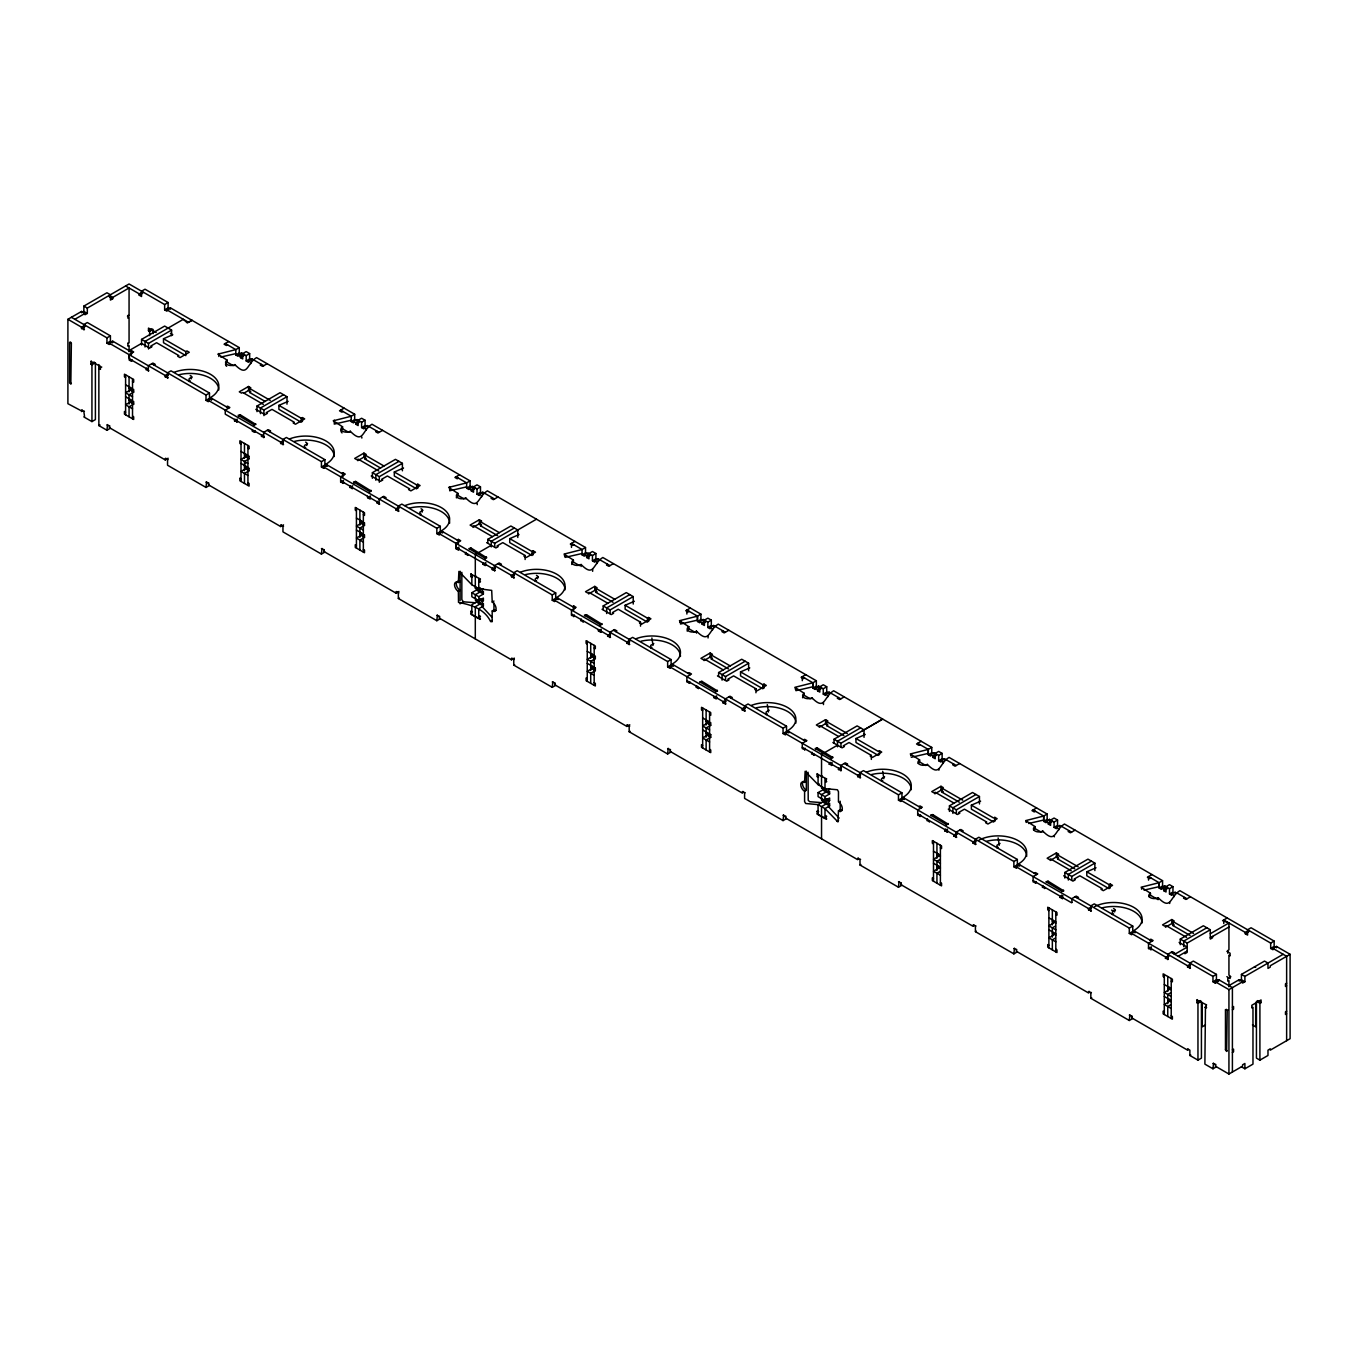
<?xml version="1.0" encoding="UTF-8"?>
<svg xmlns="http://www.w3.org/2000/svg" width="1358" height="1358" viewBox="0 0 1358 1358"><rect width="100%" height="100%" fill="white"/><g stroke="black" fill="none" stroke-linecap="round" stroke-linejoin="round"><path stroke-width="1.5" d="M130.215 351.281L131.37 350.619L133.678 351.943L129.061 354.625L129.061 358.614L148.311 369.716M457.222 540.077L458.376 539.415L460.685 540.739L456.067 543.404L456.067 547.41L494.533 569.613L494.533 565.624L499.15 562.959L501.458 564.283L500.304 564.945M571.48 547.41L571.48 543.404L582.056 549.515L585.519 547.512L585.519 552.842L582.056 554.845L582.056 549.515L564.062 554.081L573.399 560.073A5.449 3.14 0 0 0 573.399 564.504A5.449 3.14 0 0 0 581.088 564.504C594.414 578.033 592.58 563.587 602.833 557.51L700.932 614.156L700.932 619.486L697.469 621.472L697.469 616.142L686.893 610.048L686.876 614.037M615.717 631.589L616.871 630.91L614.563 629.586L609.946 632.251L609.946 636.24L571.48 614.037M700.932 614.156L697.469 616.142L697.469 620.148L680.477 624.018M731.13 698.216L732.285 697.554L729.976 696.213L725.359 698.878L725.359 702.884L686.893 680.664M802.289 680.664L802.289 676.674L812.882 682.785L816.345 680.782L816.345 686.113L812.882 688.116L812.882 682.785L794.888 687.335L804.225 693.327A5.449 3.14 0 0 0 804.225 697.774A5.449 3.14 0 0 0 811.914 697.774C825.24 711.303 823.389 696.858 833.642 690.781L931.758 747.409L931.758 752.739L928.295 754.742L928.295 749.412L917.702 743.301M812.882 682.785L812.882 686.775L795.89 690.662M846.543 764.843L847.698 764.181L845.389 762.856L840.772 765.522L840.772 769.511L802.289 747.307M931.758 747.409L928.295 749.412L928.295 753.401L911.303 757.289M961.956 831.486L963.111 830.807L960.802 829.483L956.185 832.148L956.185 836.138L917.702 813.934M1033.115 809.928L1043.691 816.039L1043.691 821.369L1047.154 819.383L1047.154 814.036L1043.691 816.039L1043.691 820.045L1028.6 823.491M1148.529 880.12L1148.529 876.572L1159.104 882.683L1159.104 888.013L1162.567 886.01L1162.567 880.68L1159.104 882.683L1159.104 886.672L1144.013 890.118M1173.533 953.639L1174.687 952.976L1172.378 951.635L1167.761 954.301L1167.761 958.307L1148.529 947.188M479.917 588.065L478.763 588.727L491.698 590.39L492.224 602.052A5.449 3.14 60 0 1 496.077 608.724A5.449 3.14 60 0 1 492.224 610.947L492.088 621.76L490.611 621.489C484.025 608.214 470.394 604.785 458.512 602.375L458.376 591.392A5.449 3.14 60 0 1 454.523 584.738A5.449 3.14 60 0 1 458.376 582.514L460.107 581.513A5.449 3.14 60 0 0 458.019 581.02M804.598 782.412L805.124 771.327L818.076 784.635L825.002 788.625L837.411 789.762L838.463 791.697L838.463 801.95A5.449 3.14 60 0 1 842.299 808.621A5.449 3.14 60 0 1 838.463 810.828L837.937 821.913L825.002 808.621L818.076 804.615L805.667 803.495L804.598 801.559L804.598 791.29A5.449 3.14 60 0 1 800.762 784.618A5.449 3.14 60 0 1 804.598 782.412L806.329 781.41M69.631 342.505L70.497 342.012L71.363 343.506L70.82 384.11L69.631 382.498L69.631 342.505L71.363 343.506M1225.476 1009.826L1226.342 1009.334L1227.208 1010.827L1226.647 1051.415L1225.476 1049.802L1225.476 1009.826L1228.073 1010.335M697.469 616.142L679.475 620.708L688.812 626.7A5.449 3.14 0 0 0 688.812 631.147A5.449 3.14 0 0 0 696.501 631.147C709.827 644.677 707.976 630.214 718.246 624.137L816.345 680.782M928.295 749.412L910.301 753.979L919.621 759.954A5.449 3.14 0 0 0 919.621 764.401A5.449 3.14 0 0 0 927.327 764.401C940.653 777.93 938.802 763.485 949.055 757.408L1047.154 814.036M1043.691 816.039L1025.714 820.605L1035.034 826.598A5.449 3.14 0 0 0 1035.034 831.028A5.449 3.14 0 0 0 1042.74 831.028C1056.066 844.574 1054.215 830.128 1064.468 824.034L1162.567 880.68M1159.104 882.683L1141.127 887.232L1150.447 893.225A5.449 3.14 0 0 0 1150.447 897.672A5.449 3.14 0 0 0 1158.136 897.672C1171.479 911.201 1169.628 896.755 1179.881 890.678L1270.681 943.08L1274.144 941.094L1274.144 946.424L1270.681 948.427L1270.681 943.08M862.296 730.893L882.666 719.078L840.958 743.216L840.958 746.951M164.641 304.531L164.641 309.862L168.103 307.859L168.103 302.528L164.641 304.531L129.061 283.975L87.319 308.079L87.319 313.409L83.873 311.423L83.873 306.093L106.942 292.768L110.405 294.754L110.405 300.084L112.714 298.76L112.714 297.419L129.061 287.981L129.061 314.852L127.907 315.531L127.907 318.196M82.125 411.253L67.9 403.699L67.9 319.3L81.565 311.423L85.011 313.409L85.011 314.75L87.319 313.409M83.873 311.423L81.565 312.747L81.565 311.423M74.826 319.3L85.011 313.409M67.9 319.3L81.548 327.193L85.011 325.19M125.598 285.978L139.246 293.871L142.709 291.868M81.548 327.193L81.548 328.517L85.011 326.514M139.246 293.871L139.246 295.195L142.709 293.192M81.548 328.517L84.434 329.519M129.061 315.514C125.394 317.144 128.942 314.835 129.061 317.517L129.061 342.844L127.873 343.082M106.942 337.853L110.405 335.85L110.405 341.181L106.942 343.184L106.942 337.853L71.363 317.297M109.828 344.185L109.251 343.184L112.714 341.181L132.524 352.622M164.641 309.862L166.949 311.186L166.949 309.862L170.412 307.859L239.263 347.614L239.263 352.944L235.817 354.947L235.817 349.617L225.224 343.506M112.137 342.844L112.714 341.181M94.822 363.061L91.937 364.725L90.782 364.063L91.359 361.058M156.17 332.506L148.48 328.076L148.48 330.741L151.943 328.738M90.782 364.063L94.245 362.06M148.48 330.741L149.635 331.403L153.098 329.4L153.098 333.61M141.572 345L141.572 339.398L164.657 326.073L171.583 330.079L171.583 335.664M90.782 361.398L100.594 366.388M129.061 350.619L141.572 343.404L149.652 348.072L151.96 346.731L150.806 346.069L156.577 342.725L178.883 355.609L177.728 356.288L180.037 357.612L189.271 352.282L186.963 350.958L185.808 351.62L163.503 338.736L163.503 342.725L185.808 355.609L185.808 351.62M101.748 367.05L98.862 368.714L100.594 369.053M141.572 339.398L148.497 343.404L171.583 330.079M191.953 320.301L187.353 322.966L183.313 319.3L145.034 341.401L145.034 347.003M191.97 320.301L188.507 322.304L166.949 309.862M163.503 338.736L172.738 334.73L170.429 333.406M129.061 354.625L129.638 359.615M131.947 359.615L131.947 360.939M146.579 368.052L146.002 369.716L148.871 370.717M154.065 365.047L155.219 364.385L152.911 363.061L148.311 365.726L148.311 371.057M81.548 411.593L82.125 409.929M81.548 410.252L84.434 411.253M83.856 411.593L84.552 416.516M130.215 390.119L130.215 387.454L129.061 388.133L132.524 390.119L133.678 389.457L133.678 392.123L130.215 390.119L125.598 392.785L132.524 396.791M133.678 392.123L129.061 394.788L129.061 404.022M109.251 343.184L165.235 375.487L168.12 373.823M165.235 375.487L165.235 376.828L168.12 375.164M228.704 341.52L224.087 344.185L226.396 345.509L227.55 344.847M83.856 416.923L91.937 421.591L95.4 419.588L95.4 362.722M165.235 376.828L168.12 377.83M130.215 402.138L130.215 399.473L129.061 400.135L132.524 402.138L133.678 401.476L133.678 404.141L130.215 402.138L125.598 404.803L132.524 408.792M133.678 404.141L129.061 406.806L129.061 416.804M98.862 364.555L98.862 425.58L100.017 424.918M239.263 347.614L235.817 349.617L217.84 354.183L227.159 360.176L227.159 362.162A5.449 3.14 0 0 0 225.581 364.623M110.405 428.245L106.942 430.248L107.52 424.579M192.157 377.049L189.068 378.831L189.068 381.496L190.222 380.834M106.942 424.918L109.828 425.92M109.251 426.242L109.828 427.244M235.817 354.947L238.108 356.271L238.108 354.947L241.571 352.944L246.188 355.609L249.651 353.606L249.651 358.936L246.188 360.939L246.188 355.609M238.108 354.947L240.417 356.271L243.88 354.268M240.417 356.271L240.417 357.612L243.88 355.609M246.188 360.939L248.497 362.28L248.497 360.939L251.96 358.936L263.707 365.709M206.009 395.042L209.472 393.039L209.472 398.369L206.009 400.372L206.009 395.042L151.757 363.723M261.398 364.385L260.244 365.047L262.552 366.388L267.17 363.723M208.894 401.374L208.317 400.372L211.78 398.369L211.203 400.033M265.116 401.408L249.668 392.479L249.668 388.49L250.823 387.828L248.514 386.487L239.28 391.817L241.588 393.158L242.743 392.479L263.333 404.378M243.897 393.158L248.514 390.493L250.823 391.817L249.668 392.479M226.396 406.806L227.55 406.144L229.858 407.485L225.241 410.15L225.241 414.139L263.707 436.359M240.247 414.801L238.159 415.31L253.895 424.698L255.898 424.477L240.247 414.801L238.516 416.312M168.12 458.223L165.235 459.904L165.812 458.223M256.985 411.627L256.985 406.042L280.071 392.7L286.979 396.706L286.979 404.175M235.053 419.147L234.476 420.81L237.361 421.812M234.476 420.81L237.361 419.147M165.235 458.563L168.12 459.564M283.533 394.703L260.447 408.028L260.447 413.63M256.985 406.042L263.91 410.031L286.979 396.706M278.899 405.363L301.221 418.247L301.221 422.253L278.899 409.369L278.899 405.363L288.134 401.374M255.627 423.696L253.895 425.19M252.164 429.688L252.741 430.69M255.049 430.69L255.049 432.014M261.975 434.679L261.398 436.359L264.284 437.344M269.478 431.691L270.632 431.029L268.324 429.688L263.707 432.353L263.707 437.683M301.221 418.247L302.376 417.585L304.684 418.909L295.45 424.239L293.141 422.915L294.296 422.253L271.99 409.369L266.219 412.696L267.373 413.358L265.065 414.699L255.83 409.369M245.628 456.763L245.628 454.098L244.474 454.76L247.937 456.763L249.091 456.084L249.091 458.766L245.628 456.763L241.011 459.428L247.937 463.418M209.472 485.434L206.009 487.437L206.586 481.767M249.091 458.766L244.474 461.431L244.474 470.666M206.009 482.107L208.894 483.109M208.317 400.372L280.648 442.131L284.111 440.128M208.317 483.431L208.894 484.433M244.474 464.096L245.628 463.434M280.648 442.131L280.648 443.455L283.533 441.791M344.117 408.147L339.5 410.812L341.809 412.136L342.963 411.474M280.648 443.455L283.533 444.456M245.628 468.765L245.628 466.1L244.474 466.762L247.937 468.765L249.091 468.103L249.091 470.768L245.628 468.765L241.011 471.43L247.937 475.436M249.091 470.768L244.474 473.433L244.474 483.431M340.637 410.133L351.23 416.244L351.213 421.574L354.676 419.571L354.676 414.241L351.213 416.244L333.253 420.81L342.572 426.802L342.572 428.805A5.449 3.14 0 0 0 340.994 431.25M307.57 443.676L304.481 445.458L304.481 448.123L305.635 447.461M351.213 421.574L353.521 422.915L353.521 421.574L356.984 419.571L361.601 422.236L365.064 420.25L365.064 425.58L361.601 427.566L361.601 422.236M353.521 421.574L355.83 422.915L359.293 420.912M355.83 422.915L355.83 424.239L359.293 422.236M361.601 427.566L363.91 428.907L363.91 427.566L367.373 425.58L379.103 432.353M321.422 461.669L324.885 459.666L324.885 464.996L321.422 466.999L321.422 461.669L267.17 430.35M376.811 431.029L375.657 431.691L377.965 433.015L382.583 430.35M324.307 468.001L323.73 466.999L327.193 464.996L327.193 466.337L324.885 464.996M380.529 468.035L365.081 459.123L365.081 455.117L366.236 454.455L363.927 453.114L354.693 458.444L357.001 459.785L358.156 459.123L378.746 471.005M357.765 460.668L363.927 457.12L366.236 458.444L365.081 459.123M341.809 473.45L342.963 472.771L345.272 474.112L340.654 476.777L340.654 482.107L343.54 483.109M340.654 482.107L343.54 480.443M343.54 481.767L342.963 483.431M355.66 481.445L353.572 481.937L369.308 491.324L371.294 491.104L355.66 481.445L353.929 482.939M283.533 524.867L280.648 526.531L281.225 524.867M372.398 478.271L372.398 472.669L395.467 459.344L402.392 463.333L402.392 470.802M350.466 485.774L349.889 487.437L352.774 488.439M349.889 487.437L352.774 485.774M280.648 525.19L283.533 526.191M398.929 461.347L375.86 474.672L375.86 480.257M372.398 472.669L379.323 476.658L402.392 463.333M394.312 472.007L416.634 484.874L416.634 488.88L394.312 475.996L394.312 472.007L403.547 468.001M371.04 490.323L369.308 492.648M367.577 496.315L367.577 497.656L370.462 495.993M370.462 497.317L370.462 498.658M377.388 501.323L376.811 502.986L379.697 503.988M384.891 498.318L386.045 497.656L383.737 496.315L379.12 498.98L379.12 504.31M416.634 484.874L417.789 484.212L420.097 485.553L410.863 490.883L408.554 489.542L409.709 488.88L387.386 475.996L381.615 479.323L382.769 480.002L380.461 481.326L371.243 475.996M361.041 523.39L361.041 520.725L359.887 521.387L363.35 523.39L364.504 522.728L364.504 525.393L361.041 523.39L356.424 526.055L363.35 530.061M324.885 552.078L321.422 554.064L321.999 548.411M364.504 525.393L359.887 528.058L359.887 537.293M321.422 548.734L324.307 549.735M323.73 466.999L396.044 508.758L399.507 506.755M323.73 550.075L324.307 551.076M396.044 508.758L396.044 510.099L398.929 508.418M459.53 474.774L454.913 477.439L457.222 478.78L458.376 478.101M396.044 510.099L398.929 511.083M361.041 535.391L361.041 532.726L359.887 533.405L363.35 535.391L364.504 534.729L364.504 537.395L361.041 535.391L356.424 538.057L363.35 542.063M364.504 537.395L359.887 540.06L359.887 550.075M456.05 476.76L466.643 482.888L466.626 488.201L470.089 486.215L470.089 480.885L466.626 482.871L448.649 487.437L457.986 493.429A5.449 3.14 0 0 0 457.986 497.877A5.449 3.14 0 0 0 465.675 497.877C479.001 511.389 477.167 496.994 487.403 490.866L585.519 547.512M422.983 510.319L419.894 512.102L419.894 514.767L421.048 514.088M466.626 488.201L468.934 489.542L468.934 488.201L472.397 486.215L477.014 488.88L480.477 486.877L480.477 492.207L477.014 494.21L477.014 488.88M468.934 488.201L471.243 489.542L474.706 487.539M471.243 489.542L471.243 490.866L474.706 488.88M477.014 494.21L479.323 495.534L479.323 494.21L482.786 492.207L494.516 498.98M436.835 528.296L440.298 526.31L440.298 531.64L436.835 533.626L436.835 528.296L382.583 496.994M492.224 497.656L491.07 498.318L493.378 499.659L497.996 496.994M439.72 534.628L439.143 533.626L442.606 531.64L442.606 532.964L440.298 531.64M497.656 535.663L480.494 525.75L480.494 521.744L481.649 521.082L479.34 519.758L470.106 525.088L472.414 526.412L473.569 525.75L492.445 536.648M472.991 527.413L479.34 523.747L481.649 525.088L480.494 525.75M456.067 543.404L456.067 548.734L458.953 547.07M458.953 548.411L458.953 549.735M469.342 549.073L471.073 548.072L486.707 557.731L484.721 557.951L468.985 548.564L471.073 548.072M398.929 591.494L396.044 593.157L396.621 591.494M487.811 543.064L487.811 539.33L510.88 526.004L517.805 529.993L517.805 537.462M465.879 552.4L465.302 554.064L468.187 555.066M396.044 591.833L398.929 592.835M514.342 527.99L491.273 541.316L491.273 546.918M398.352 593.157L398.352 598.488L399.218 597.995M491.256 545.288L475.3 554.505L475.3 588.048L482.226 592.054L483.38 591.375L483.38 594.04L478.763 596.705L471.837 592.716L471.837 596.722L478.763 600.728L483.38 598.063L483.38 600.728L482.226 601.39L478.763 599.387M494.719 547.053L494.719 543.319L536.478 519.197M509.725 538.634L532.047 551.518L532.047 555.507L509.725 542.623L509.725 538.634L518.96 534.628L517.805 533.966M486.453 556.95L484.721 559.292M482.99 562.959L482.99 564.283L485.875 562.619M485.875 563.943L485.875 565.284M472.414 577.048L470.683 576.726L471.26 573.721M475.3 576.726L476.166 576.216M492.801 567.95L492.224 569.613L495.11 570.615M492.224 569.613L495.11 567.95M458.376 591.392L460.107 590.39A5.449 3.14 60 0 1 456.611 582.09M470.683 574.061L480.494 579.051M479.34 581.054L480.494 581.716M525.122 559.513L525.122 555.507L523.967 556.186L526.276 557.51L535.51 552.18L533.202 550.856L532.047 551.518M475.3 588.048L476.454 587.386L476.454 590.051L483.38 594.04M471.837 592.716L476.454 590.051M475.3 598.725L475.3 594.719L479.917 592.054L479.917 589.389L478.763 590.051L478.763 578.746M440.298 618.705L436.835 620.708L437.412 615.038M478.763 587.403L482.226 589.389L483.38 588.727M459.989 603.818L463.451 601.815L475.3 602.731M436.835 615.378L439.72 616.362M439.143 533.626L511.457 575.385L514.92 573.399M439.143 616.702L439.72 617.703M511.457 575.385L511.457 576.726L514.342 575.062M574.943 541.401L570.326 544.066L572.635 545.407L573.789 544.745M511.457 576.726L514.342 577.727M476.454 602.052L471.837 604.717L471.837 614.733L478.763 618.722L478.763 608.724L483.38 606.058L483.38 603.393L482.226 604.055L475.3 600.066L476.454 599.387L476.454 602.052L483.38 606.058M480.494 619.027L470.683 614.037L471.26 611.032M472.414 611.711L470.683 611.372M492.224 602.052L493.956 601.051M538.396 576.98L535.307 578.746L535.307 581.411L536.461 580.749M582.056 554.845L584.364 556.186L584.364 554.845L587.827 552.842L592.444 555.507L595.907 553.521L595.907 558.851L592.444 560.837L592.444 555.507M479.34 615.7L480.494 616.362M584.364 554.845L586.673 556.186L590.136 554.183M492.224 610.947L493.956 609.946A5.449 3.14 60 0 0 496.043 610.438M586.673 556.186L586.673 557.51L590.136 555.507M592.444 560.837L594.753 562.178L594.753 560.837L598.216 558.851L609.946 565.624M490.611 621.489L492.343 620.487M552.248 594.94L555.711 592.937L555.711 598.267L552.248 600.27L552.248 594.94L497.996 563.621M607.637 564.283L606.483 564.945L608.791 566.286L613.409 563.621M555.133 601.271L554.556 600.27L558.019 598.267L558.019 599.608L555.711 598.267M613.069 602.29L595.907 592.377L595.907 588.387L597.062 587.725L594.753 586.384L585.519 591.715L587.827 593.056L588.982 592.377L607.858 603.275M588.591 593.938L594.753 590.39L597.062 591.715L595.907 592.377M572.635 606.703L573.789 606.041L576.098 607.365L571.48 610.031L571.48 615.378L574.366 616.362M574.366 615.038L573.789 616.702M584.755 615.7L586.486 614.699L602.12 624.374L600.134 624.595L584.381 615.208L586.486 614.699M514.342 658.121L511.457 659.784L512.034 658.121M603.207 609.657L603.207 605.923L626.293 592.597L633.218 596.603L633.218 604.072M581.292 619.027L580.715 620.708L583.601 621.692M511.457 658.46L514.342 659.462M629.756 594.6L606.67 607.926L606.67 613.527M513.765 659.784L513.765 665.114L514.631 664.622M603.207 605.923L610.132 609.929L633.218 596.603M625.138 605.261L647.46 618.145L647.46 622.151L625.138 609.267L625.138 605.261L634.373 601.271M601.866 623.594L600.134 625.58M598.403 629.586L598.403 630.91L601.288 629.246M601.288 630.587L601.288 631.911M608.214 634.576L607.637 636.24L610.523 637.241M607.637 636.24L610.523 634.576M640.535 626.14L640.535 622.151L639.38 622.813L641.689 624.137L650.923 618.807L648.615 617.483L647.46 618.145M595.33 655.982L595.33 658.647L591.867 656.661L587.25 659.326L594.176 663.315M555.711 685.332L552.248 687.335L552.825 681.665M595.33 658.647L590.713 661.312L590.713 670.563M552.248 682.005L555.133 683.006M554.556 600.27L626.87 642.028L630.333 640.025M554.556 683.329L555.133 684.33M626.87 642.028L626.87 643.352L629.756 641.689M690.339 608.044L685.739 610.71L688.031 612.034L689.185 611.372M626.87 643.352L629.756 644.354M587.25 663.332L595.33 668L595.33 670.665L591.867 668.662L587.25 671.327L594.176 675.333M595.33 668L594.176 668.662L590.713 666.659L591.867 665.997L591.867 668.662M595.33 670.665L590.713 673.33L590.713 683.329M653.792 643.573L650.72 645.356L650.72 648.021L651.874 647.359M697.469 621.472L699.777 622.813L699.777 621.472L703.24 619.486L707.857 622.151L711.32 620.148L711.32 625.478L707.857 627.481L707.857 622.151M699.777 621.472L702.086 622.813L705.549 620.81M702.086 622.813L702.086 624.137L705.549 622.151M707.857 627.481L710.166 628.805L710.166 627.481L713.629 625.478L725.359 632.251M667.644 661.567L671.107 659.564L671.107 664.894L667.644 666.897L667.644 661.567L613.409 630.248M723.05 630.91L721.896 631.589L724.204 632.913L728.822 630.248M670.529 667.898L669.952 666.897L673.415 664.894L673.415 666.235L671.107 664.894M728.482 668.917L711.32 659.02L711.32 655.014L712.475 654.352L710.166 653.011L700.932 658.341L703.24 659.682L704.395 659.02L723.271 669.918M704.004 660.565L710.166 657.017L712.475 658.341L711.32 659.02M688.031 673.347L689.185 672.668L691.494 674.009L686.893 676.674L686.893 682.005L689.779 683.006M689.779 681.665L689.202 683.329M700.151 682.327L701.882 681.343L717.533 691.001L715.547 691.222L699.794 681.835L701.882 681.343M629.756 724.765L626.87 726.428L627.447 724.765M718.62 676.301L718.62 672.566L741.706 659.241L748.631 663.23L748.631 670.699M696.705 685.671L696.128 687.335L698.997 688.336M626.87 725.087L629.756 726.089M745.169 661.227L722.083 674.553L722.083 680.154M629.178 726.428L629.178 731.758L630.044 731.249M718.62 672.566L725.545 676.556L748.631 663.23M740.551 671.887L762.856 684.771L762.856 688.778L740.551 675.894L740.551 671.887L749.786 667.898M717.279 690.22L715.547 692.224M713.816 696.213L713.816 697.554L716.701 695.89M716.701 697.214L716.701 698.555M723.627 701.22L723.05 702.884L725.936 703.885M723.05 702.884L725.936 701.22M755.948 692.767L755.948 688.778L754.793 689.44L757.085 690.781L766.319 685.451L764.011 684.109L762.856 684.771M710.743 722.626L710.743 725.291L707.28 723.288L702.663 725.953L709.589 729.942M671.107 751.959L667.644 753.962L668.221 748.309M710.743 725.291L706.126 727.956L706.126 737.19M667.644 748.631L670.529 749.633M669.952 666.897L742.283 708.655L745.746 706.652M669.952 749.972L670.529 750.974M742.283 708.655L742.283 709.979L745.169 708.316M805.752 674.671L801.135 677.336L803.444 678.677L804.598 677.998M742.283 709.979L745.169 710.981M702.663 729.959L710.743 734.627L710.743 737.292L707.28 735.289L702.663 737.954L709.589 741.96M710.743 734.627L709.589 735.289L706.126 733.303L707.28 732.624L707.28 735.289M710.743 737.292L706.126 739.957L706.126 749.972M769.205 710.217L766.133 711.982L766.133 714.648L767.287 713.985M812.882 688.116L815.19 689.44L815.19 688.116L818.653 686.113L823.271 688.778L826.733 686.775L826.733 692.105L823.271 694.108L823.271 688.778M815.19 688.116L817.499 689.44L820.962 687.437M817.499 689.44L817.499 690.781L820.962 688.778M823.271 694.108L825.579 695.432L825.579 694.108L829.025 692.105L840.772 698.878M783.057 728.194L786.52 726.207L786.52 731.538L783.057 733.524L783.057 728.194L728.822 696.875M838.463 697.554L837.309 698.216L839.617 699.54L844.235 696.875M785.942 734.525L785.365 733.524L788.828 731.538L788.828 732.862L786.52 731.538M843.895 735.561L826.716 725.647L826.716 721.641L827.871 720.979L825.562 719.655L816.345 724.985L818.653 726.309L819.808 725.647L838.684 736.545M819.23 727.311L825.562 723.644L827.871 724.985L826.716 725.647M803.444 739.974L804.598 739.312L806.907 740.636L802.289 743.301L802.289 748.631L805.175 749.633M805.175 748.292L804.598 749.972M815.564 748.971L817.295 747.969L832.946 757.628L830.96 757.849L815.207 748.462L817.295 747.969M742.86 792.716L742.86 791.391M834.033 742.945L834.033 739.227L857.119 725.902L864.044 729.891L864.044 737.36M812.101 752.298L811.524 753.962L814.41 754.963M742.283 791.731L745.169 792.716M860.582 727.888L837.496 741.213L837.496 746.815M837.496 745.186L821.539 754.403L821.539 787.946L828.465 791.952L829.619 791.273L829.619 793.938L825.002 796.603L818.076 792.614L818.076 796.62L825.002 800.626L829.619 797.961L829.619 800.626L828.465 801.288L825.002 799.285M878.27 755.404L855.964 742.52L855.964 738.531L865.199 734.525L864.044 733.863M832.692 756.847L830.96 758.85M830.094 762.347L829.229 764.181L832.115 765.182M829.229 764.181L832.115 762.517M832.115 763.841L831.537 765.522M818.653 776.946L816.922 776.623L817.499 773.619M821.539 776.623L822.405 776.114M839.04 767.847L838.463 769.511L841.349 770.512M838.463 769.511L841.349 767.847M804.598 791.29L806.329 790.288L806.329 771.14M816.922 773.958L826.733 778.949M819.23 783.956L818.076 784.635L818.076 774.654M825.579 780.952L826.733 781.614M871.344 759.411L871.344 755.404L870.189 756.067L872.498 757.408L881.732 752.077L879.424 750.736L878.27 751.415L855.964 738.531M821.539 787.946L822.693 787.284M818.076 792.614L822.693 789.949L829.619 793.938M786.52 818.602L783.057 820.588L783.634 814.936M829.619 788.625L828.465 789.287L828.465 791.952M783.057 815.258L785.942 816.26M785.365 733.524L857.696 775.282L860.582 773.619M785.365 816.599L785.942 817.601M857.696 775.282L857.696 776.623L860.582 774.96M921.165 741.298L916.548 743.963L918.857 745.304L920.011 744.642M821.539 799.947L822.693 799.285L822.693 801.95L829.619 805.956L829.619 803.291L828.465 803.953L821.539 799.947L821.539 794.617L826.156 791.952L826.156 789.287M857.696 776.623L860.582 777.625M822.693 801.95L818.076 804.615L818.076 814.63L825.002 818.619L825.002 808.621L829.619 805.956M826.733 818.925L816.922 813.934L817.499 810.93M818.653 811.609L816.922 811.269M884.618 776.878L881.546 778.643L881.546 781.308L882.7 780.646M825.579 815.598L826.733 816.26M928.295 754.742L930.603 756.067L930.603 754.742L934.066 752.739L938.667 755.404L942.129 753.401L942.129 758.749L938.667 760.735L938.667 755.404M930.603 754.742L932.912 756.067L936.358 754.08M838.463 810.828L840.195 809.843A5.449 3.14 60 0 0 842.266 810.336M932.912 756.067L932.912 757.408L936.358 755.404M938.667 760.735L940.975 762.076L940.975 760.735L944.438 758.749L956.185 765.522M836.851 821.386L838.582 820.385M898.47 794.837L901.933 792.834L901.933 798.164L898.47 800.168L898.47 794.837L844.235 763.519M953.876 764.181L952.722 764.843L955.03 766.184L959.648 763.519M901.356 801.169L900.778 800.168L904.241 798.164M959.308 802.188L942.129 792.274L942.129 788.285L943.284 787.606L940.975 786.282L931.741 791.612L934.049 792.936L935.204 792.274L954.097 803.172M934.83 793.836L940.975 790.271L943.284 791.612L942.129 792.274M918.857 806.601L920.011 805.939L922.32 807.263L917.702 809.928L917.702 815.258L920.588 816.26M920.588 814.936L920.011 816.599M930.977 815.598L932.708 814.596L948.359 824.272L946.373 824.476L930.62 815.106L932.708 814.596M858.273 859.359L858.273 858.018M949.446 811.422L949.446 805.82L972.532 792.495L979.457 796.501L979.457 803.953M927.514 818.925L926.937 820.588L929.823 821.59M857.696 858.358L860.582 859.359M975.995 794.498L952.909 807.823L952.909 813.425M860.004 859.682L860.004 865.012L860.87 864.52M949.446 805.82L956.371 809.826L979.457 796.501M993.683 822.048L971.377 809.164L971.377 805.158L980.612 801.169M948.105 823.491L946.373 824.985M945.508 828.974L944.642 830.807L947.528 831.809M944.642 830.807L947.528 829.144M947.528 830.485L946.95 832.148M954.453 834.474L953.876 836.138L956.762 837.139M953.876 836.138L957.339 834.151M948.291 809.164L957.526 814.494L959.834 813.153L958.68 812.491L964.452 809.164L986.757 822.048L985.602 822.71L987.911 824.034L997.145 818.704L994.837 817.38L993.683 818.042L971.377 805.158M938.089 853.893L936.935 854.555L940.398 856.559M938.089 856.559L933.489 859.224L940.398 863.213M901.933 885.229L898.47 887.232L899.047 881.563M940.025 859.444L936.935 861.21L936.935 870.461M898.47 881.902L901.356 882.904M900.778 800.168L973.109 841.926L975.995 840.246M900.778 883.226L901.356 884.228M973.109 841.926L973.109 843.25L975.995 841.587M1036.578 807.942L1031.961 810.607L1034.27 811.931L1035.424 811.269M973.109 843.25L975.995 844.252M940.025 871.446L936.935 873.228L936.935 883.226M1000.031 843.471L996.959 845.253L996.959 847.918L998.113 847.256M1043.691 821.369L1046 822.71L1046 821.369L1049.462 819.383L1054.08 822.048L1057.543 820.045L1057.543 825.375L1054.08 827.378L1054.08 822.048M1046 821.369L1048.308 822.71L1051.771 820.707M1048.308 822.71L1048.308 824.034L1051.771 822.048M1054.08 827.378L1056.388 828.703L1056.388 827.378L1059.851 825.375L1059.851 826.699M1013.883 861.464L1017.346 859.461L1017.346 864.791L1013.883 866.794L1013.883 861.464L959.648 830.145M1069.289 830.807L1068.135 831.486L1070.427 832.81L1075.044 830.145M1016.769 867.796L1016.191 866.794L1019.654 864.791M1074.704 868.814L1057.543 858.918L1057.543 854.912L1058.697 854.25L1056.388 852.909L1047.154 858.239L1049.462 859.58L1050.617 858.901L1071.224 870.801M1050.243 860.463L1056.388 856.915L1058.697 858.239L1057.543 858.918M1034.27 873.228L1035.424 872.566L1037.733 873.907L1033.115 876.572L1033.115 881.902L1036.001 882.904M1036.001 881.563L1035.424 883.226M1046.39 882.225L1048.121 881.223L1063.772 890.899L1061.786 891.12L1046.033 881.732L1048.121 881.223M973.686 925.986L973.686 924.645M1064.859 878.049L1064.859 872.464L1087.945 859.139L1094.871 863.128L1094.871 870.597M1042.927 885.569L1042.35 887.232L1045.236 888.234M973.109 924.985L975.995 925.986M1091.408 861.125L1068.322 874.45L1068.322 880.052M975.417 926.326L975.417 931.656L976.283 931.147M1064.859 872.464L1071.785 876.453L1094.871 863.128M1086.79 871.785L1109.096 884.669L1109.096 888.675L1086.79 875.791L1086.79 871.785L1096.025 867.796M1063.518 890.118L1061.786 891.612M1061.786 895.109L1060.055 897.451L1062.941 898.436M1060.055 897.451L1062.941 895.771M1062.941 897.112L1062.363 898.775M1077.352 898.113L1078.507 897.451L1076.198 896.11L1071.598 898.775L1072.175 902.442M1109.096 884.669L1110.25 884.007L1112.558 885.348L1103.324 890.678L1101.015 889.337L1102.17 888.675L1079.865 875.791L1074.093 879.118L1075.247 879.78L1072.939 881.121L1063.704 875.791M1053.502 920.52L1052.348 921.182L1055.811 923.185M1053.502 923.185L1048.885 925.85L1055.811 929.84M1017.346 951.856L1013.883 953.859L1014.46 948.19M1055.438 926.071L1052.348 927.854L1052.348 937.088M1013.883 948.529L1016.769 949.531M1016.191 866.794L1088.522 908.553L1091.408 906.889M1016.191 949.87L1016.769 950.855M1088.522 908.553L1088.522 909.877L1091.408 908.213M1151.991 874.569L1147.374 877.234L1149.683 878.558L1150.837 877.896M1053.502 932.522L1052.348 933.184L1055.811 935.187M1088.522 909.877L1091.408 910.879M1053.502 935.187L1048.885 937.852L1055.811 941.858M1055.438 938.072L1052.348 939.855L1052.348 949.87M1115.444 910.115L1112.355 911.88L1112.355 914.545L1113.509 913.883M1159.104 888.013L1161.413 889.337L1161.413 888.013L1164.875 886.01L1169.493 888.675L1172.956 886.672L1172.956 892.002L1169.493 894.005L1169.493 888.675M1163.721 889.337L1167.184 887.334L1167.184 888.675L1163.721 890.678L1163.721 889.337L1161.413 888.013M1169.493 894.005L1171.801 895.329L1171.801 894.005L1175.264 892.002L1175.264 893.343M1129.296 928.091L1132.759 926.088L1132.759 931.418L1129.296 933.421L1129.296 928.091L1075.044 896.772M1184.685 897.451L1183.531 898.113L1185.84 899.437L1190.457 896.772M1132.182 934.423L1131.604 933.421L1135.067 931.418M1190.117 935.458L1172.956 925.545L1172.956 921.539L1174.11 920.877L1171.801 919.536L1162.567 924.883L1164.875 926.207L1166.03 925.545L1186.637 937.427M1165.453 927.208L1171.801 923.542L1174.11 924.883L1172.956 925.545M1149.683 939.872L1150.837 939.193L1153.146 940.534L1148.529 943.199L1148.529 948.529L1151.414 949.531M1148.529 948.529L1151.414 946.865M1151.414 948.19L1150.837 949.87M1089.099 992.613L1089.099 991.289M1180.272 944.693L1180.272 939.091L1203.358 925.766L1210.284 929.755L1210.284 939.091L1212.575 937.75L1212.575 936.426M1088.522 991.612L1091.408 992.613M1206.821 927.769L1183.735 941.094L1183.735 946.679M1227.208 917.991L1222.59 920.656L1228.939 922.982L1228.939 949.87L1227.785 950.532L1227.785 953.197M1090.83 992.953L1090.83 998.283L1091.696 997.79M1180.272 939.091L1187.198 943.08L1210.284 929.755M1166.03 956.643L1165.453 958.307L1168.338 959.308M1165.453 958.307L1168.915 956.304M1174.687 954.301L1187.198 947.086L1179.117 942.418M1210.267 933.761L1228.939 922.982M1178.082 956.338L1187.198 951.075M1210.267 937.75L1228.939 926.988M1131.604 933.421L1187.571 965.742L1190.457 964.078M1223.745 923.542L1223.745 919.994L1245.286 932.42L1248.749 930.434M1187.571 965.742L1187.571 967.083L1190.457 965.402M1245.286 932.42L1245.286 933.761L1248.749 931.758M1187.571 967.083L1190.457 968.067M1168.915 987.147L1167.761 987.809L1171.224 989.812M1168.915 989.812L1164.298 992.477L1171.224 996.483M1132.759 1018.5L1129.296 1020.486L1129.873 1014.833M1170.851 992.698L1167.761 994.48L1167.761 1003.715M1129.296 1015.156L1132.182 1016.157M1131.604 1016.497L1132.182 1017.498M1168.915 999.149L1167.761 999.827L1171.224 1001.814M1168.915 1001.814L1164.298 1004.496L1171.224 1008.485M1212.966 976.402L1216.428 974.399L1216.428 979.729L1212.966 981.732L1212.966 976.402L1171.224 952.298M1170.851 1004.716L1167.761 1006.482L1167.761 1016.497M1212.966 981.732L1215.274 983.073L1215.274 981.732L1218.737 979.729L1232.402 987.622L1232.402 1072.022M1270.681 948.427L1272.989 949.751L1272.989 948.41L1276.452 946.424L1290.1 954.301L1290.1 1038.7L1270.29 1050.141L1270.29 1048.817L1267.982 1050.141L1267.982 1055.472L1259.901 1060.14L1256.439 1058.137L1256.439 1001.287L1259.901 1003.273L1261.056 1002.611L1261.056 999.946L1251.821 1005.276L1251.821 1007.942L1252.976 1007.28L1252.976 1064.129L1244.896 1068.797L1241.433 1066.794M1215.274 983.073L1218.16 981.393M1230.857 976.741L1227.768 978.524L1227.768 981.189L1228.922 980.51L1228.922 986.757M1188.148 1049.819L1187.571 1048.817L1189.88 1050.141L1189.88 1055.472L1197.96 1060.14L1201.423 1058.137L1201.423 1001.287L1197.96 1003.273L1196.805 1002.611L1197.383 999.607M1241.433 974.399L1244.896 976.402L1244.896 981.732L1241.433 979.729L1241.433 974.399L1264.519 961.074L1267.982 963.077L1267.982 968.407L1270.29 967.083L1270.29 965.742L1290.1 954.301M1196.805 1002.611L1200.268 1000.608M1228.939 985.619L1239.124 979.729L1242.587 981.732L1242.587 983.073L1244.896 981.732M1244.896 976.402L1283.174 954.301M1241.433 979.729L1239.124 981.07L1239.124 979.729M1215.274 981.732L1228.939 989.626L1242.587 981.732M1196.805 999.946L1206.617 1004.937M1216.428 1066.794L1212.966 1068.797L1204.885 1064.129L1205.463 1006.94M1204.885 1007.28L1206.617 1007.602M1232.402 1007.161L1233.556 1006.499L1233.556 1009.164L1232.402 1009.826M1205.429 1024.95L1202.203 1026.818L1202.203 1003.664M1286.637 983.175L1285.483 983.837L1285.483 986.502L1286.637 985.84M1189.88 1055.472L1190.745 1054.979M1286.637 1011.167L1285.483 1011.829L1285.483 1014.494L1286.637 1013.832M1232.402 1049.802L1233.556 1049.14L1233.556 1051.805L1232.402 1052.467M1212.966 1068.797L1213.543 1063.144M1212.966 1063.467L1215.851 1064.468M1215.274 1064.808L1215.851 1065.809M1215.274 1066.132L1228.939 1074.025L1242.587 1066.132L1242.587 1064.808L1244.896 1063.467L1244.896 1068.797M220.726 357.069L235.817 353.623M334.238 424.12L351.23 420.25M449.651 490.764L466.643 486.877M565.064 557.391L582.056 553.521M821.539 802.612L809.674 801.712L808.214 800.269L808.061 772.244M463.451 601.815L461.839 599.659L461.839 572.346M168.103 302.528L145.017 289.203L141.555 291.206L141.555 296.536L139.246 295.195M1274.144 941.094L1251.058 927.769L1247.595 929.755L1247.595 935.085L1245.286 933.761M249.651 353.606L246.188 351.603L242.726 353.606L242.726 358.936L240.417 357.612M354.676 414.241L256.577 357.612C246.324 363.689 248.191 378.152 234.866 364.606A5.449 3.14 0 0 1 227.159 364.606A5.449 3.14 0 0 1 227.159 360.176M365.064 420.25L361.601 418.247L358.139 420.25L358.139 425.58L355.83 424.239M470.089 480.885L371.99 424.239C361.737 430.316 363.604 444.779 350.279 431.25A5.449 3.14 0 0 1 342.572 431.25A5.449 3.14 0 0 1 342.572 426.802M480.477 486.877L477.014 484.874L473.552 486.877L473.552 492.207L471.243 490.866M595.907 553.521L592.444 551.518L588.982 553.521L588.982 558.851L586.673 557.51M711.32 620.148L707.857 618.145L704.395 620.148L704.395 625.478L702.086 624.137M826.733 686.775L823.271 684.771L819.808 686.775L819.808 692.105L817.499 690.781M942.129 753.401L938.667 751.415L935.221 753.401L935.221 758.749L932.912 757.408M1057.543 820.045L1054.08 818.042L1050.617 820.045L1050.617 825.375L1048.308 824.034M1172.956 886.672L1169.493 884.669L1166.03 886.672L1166.03 892.002L1163.721 890.678M168.103 307.859L170.412 309.183L170.412 307.859M1061.005 826.037L1071.598 832.148M1176.418 892.664L1186.994 898.775M1272.989 948.41L1286.637 956.304L1286.637 1040.703M239.263 352.944L241.571 354.268L241.571 352.944M249.651 358.936L251.96 360.277L251.96 358.936M354.676 419.571L356.984 420.912L356.984 419.571M365.064 425.58L367.373 426.904L367.373 425.58M470.089 486.215L472.397 487.539M480.477 492.207L482.786 493.531L482.786 492.207M585.519 552.842L587.827 554.183M595.907 558.851L598.216 560.175L598.216 558.851M700.932 619.486L703.24 620.81L703.24 619.486M711.32 625.478L713.629 626.802L713.629 625.478M816.345 686.113L818.653 687.437L818.653 686.113M826.733 692.105L829.025 693.446L829.025 692.105M931.758 752.739L934.066 754.08L934.066 752.739M942.129 758.749L944.438 760.073L944.438 758.749M1047.154 819.383L1049.462 820.707L1049.462 819.383M1162.567 886.01L1164.875 887.334L1164.875 886.01M248.497 360.939L250.806 362.28L250.806 363.604M363.91 427.566L366.219 428.907L366.219 430.231M479.323 494.21L481.632 495.534L481.632 496.875M594.753 560.837L597.062 562.178L597.062 563.502M710.166 627.481L712.475 628.805L712.475 630.146M825.579 694.108L827.871 695.432L827.871 696.773M940.975 760.735L943.284 762.076L943.284 763.4M1056.388 827.378L1058.697 828.703L1058.697 830.044M1171.801 894.005L1174.11 895.329L1174.11 896.67M227.159 362.162L233.321 365.726M342.572 428.805L348.734 432.353M457.986 493.429L457.986 495.432L464.147 498.98M573.399 560.073L573.399 562.059L579.56 565.624M688.812 626.7L688.812 628.703L694.973 632.251M804.225 693.327L804.225 695.33L810.37 698.878M919.621 759.954L919.621 761.957L925.783 765.505M1035.034 826.598L1035.034 828.584L1041.196 832.148M1150.447 893.225L1150.447 895.228L1158.136 899.658M109.251 295.433L112.714 297.419M109.251 296.757L112.714 298.76M1254.52 966.624L1255.675 967.303M1226.851 951.33L1230.093 953.197L1230.093 955.862L1228.939 955.2L1228.939 975.18L1230.093 975.842L1230.093 978.507L1226.851 976.657M249.668 388.49L270.259 400.372M365.081 455.117L383.958 466.015M480.494 521.744L499.371 532.659M595.907 588.387L614.784 599.285M711.32 655.014L730.197 665.912M826.716 721.641L847.324 733.541M942.129 788.285L962.737 800.168M1057.543 854.912L1078.15 866.794M1172.956 921.539L1193.563 933.438M525.122 555.507L502.799 542.623L497.028 545.967L498.182 546.629L495.874 547.953L486.639 542.623M640.535 622.151L618.213 609.267L612.441 612.594L613.595 613.256L611.287 614.597L602.052 609.267M755.948 688.778L733.626 675.894L727.854 679.221L729.008 679.9L726.7 681.224L717.465 675.894M871.344 755.404L849.039 742.52L843.267 745.865L844.421 746.527L842.113 747.851L832.878 742.52M83.873 306.093L87.319 308.079M487.811 539.33L494.719 543.319M834.033 739.227L840.958 743.216M190.222 375.487L191.376 376.149L191.376 378.814L190.222 378.152M305.635 442.114L306.789 442.793L306.789 445.458M421.048 508.758L422.202 509.42L422.202 512.085M536.461 575.385L537.615 576.064L537.615 578.729L536.461 578.05M1113.526 908.553L1114.68 909.215L1114.68 911.88L1111.591 910.098M882.7 777.947L883.854 778.626L882.7 771.293M110.405 335.85L87.319 322.525L83.856 324.528L83.856 329.858M209.472 393.039L171.006 370.836L167.543 372.822L167.543 378.152M324.885 459.666L286.402 437.463L282.956 439.466L282.956 444.796M440.298 526.31L401.815 504.09L398.352 506.093L398.352 511.423M555.711 592.937L517.228 570.733L513.765 572.72L513.765 578.05M671.107 659.564L632.641 637.36L629.178 639.363L629.178 644.694M786.52 726.207L748.054 703.987L744.591 705.99L744.591 711.32M901.933 792.834L863.467 770.614L860.004 772.617L860.004 777.947M1017.346 859.461L978.88 837.258L975.417 839.261L975.417 844.591M1132.759 926.088L1094.293 903.885L1090.83 905.888L1090.83 911.218M1216.428 974.399L1193.342 961.074L1189.88 963.077L1189.88 968.407M1257.593 1000.608L1261.056 1002.611M228.704 408.147L210.422 397.588A28.569 16.483 0 0 0 212.188 375.385A28.569 16.483 0 0 0 174.045 372.347M344.117 474.774L325.835 464.232A28.569 16.483 0 0 0 327.601 442.012A28.569 16.483 0 0 0 289.458 438.974M459.53 541.401L441.248 530.859A28.569 16.483 0 0 0 443.014 508.656A28.569 16.483 0 0 0 404.871 505.617M574.943 608.044L556.661 597.486A28.569 16.483 0 0 0 558.545 575.368A28.569 16.483 0 0 0 520.589 572.125M690.356 674.671L672.074 664.13A28.569 16.483 0 0 0 673.958 641.995A28.569 16.483 0 0 0 636.002 638.752M805.752 741.298L787.487 730.757A28.569 16.483 0 0 0 789.371 708.638A28.569 16.483 0 0 0 751.415 705.379M921.165 807.942L902.9 797.384A28.569 16.483 0 0 0 904.649 775.18A28.569 16.483 0 0 0 866.506 772.142M1036.578 874.569L1018.313 864.011A28.569 16.483 0 0 0 1018.907 841.06A28.569 16.483 0 0 0 979.186 840.008M1151.991 941.196L1133.709 930.654A28.569 16.483 0 0 0 1134.32 907.687A28.569 16.483 0 0 0 1094.599 906.635M110.405 341.181L112.714 342.505M209.472 398.369L211.78 399.71M901.933 798.164L904.241 799.489M1017.346 864.791L1019.654 866.132M1132.759 931.418L1135.067 932.759M1216.428 979.729L1218.737 981.07L1218.737 979.729M106.942 343.184L109.251 344.508M206.009 400.372L208.317 401.696M321.422 466.999L323.73 468.34M436.835 533.626L439.143 534.967M552.248 600.27L554.556 601.594M667.644 666.897L669.952 668.238M783.057 733.524L785.365 734.865M898.47 800.168L900.778 801.492M1013.883 866.794L1016.191 868.118M1129.296 933.421L1131.604 934.762M340.654 480.766L379.12 502.986M1033.115 880.561L1071.598 902.781M129.061 359.955L131.37 361.279M252.164 431.029L254.472 432.353M367.577 497.656L369.885 498.98M456.067 548.734L458.376 550.075M482.99 564.283L485.298 565.624M598.403 630.91L600.711 632.251M713.816 697.554L716.124 698.878M1252.432 1024.95L1255.675 1026.818L1255.675 1003.664M125.598 377.49L124.444 376.828L124.444 374.163L133.678 379.493L133.678 382.158L132.524 381.496M241.011 444.134L239.857 443.455L239.857 440.79L249.091 446.12L249.091 448.785L247.937 448.123M356.424 510.761L355.27 510.099L355.27 507.434L364.504 512.764L364.504 515.429L363.35 514.75M587.25 644.015L586.096 643.352L586.096 640.687L595.33 646.018L595.33 648.683L594.176 648.021M702.663 710.658L701.509 709.979L701.509 707.314L710.743 712.644L710.743 715.31L709.589 714.648M933.489 843.912L932.335 843.25L932.335 840.585L941.552 845.915L941.552 848.58L940.398 847.918M1048.885 910.556L1047.731 909.877L1047.731 907.212L1056.965 912.542L1056.965 915.207L1055.811 914.545M1164.298 977.183L1163.144 976.521L1163.144 973.856L1172.378 979.186L1172.378 981.851L1171.224 981.172M125.598 384.806L132.524 388.812M241.011 451.45L247.937 455.439M356.424 518.077L363.35 522.066M458.376 582.514L458.885 571.446L471.837 584.738L479.917 589.389M587.25 651.331L594.176 655.337M702.663 717.975L709.589 721.964M933.489 851.228L940.398 855.234M1048.885 917.872L1055.811 921.861M1164.298 984.499L1171.224 988.488M594.176 656.661L590.713 654.658L591.867 653.996L591.867 656.661M709.589 723.288L706.126 721.285L707.28 720.623L707.28 723.288M479.917 598.725L483.38 600.728M826.156 798.623L829.619 800.626M125.598 396.808L132.524 400.797M241.011 463.434L247.937 467.441M356.424 530.061L363.35 534.067M933.489 863.23L940.398 867.219M1048.885 929.857L1055.811 933.863M1164.298 996.483L1171.224 1000.49M940.398 868.56L936.935 866.557L938.089 865.895L938.089 868.56L933.489 871.225L940.398 875.214M125.598 412.136L124.444 411.474L124.444 414.139L133.678 419.469L133.678 416.804L132.524 416.142M241.011 478.78L239.857 478.101L239.857 480.766L249.091 486.096L249.091 483.431L247.937 482.769M356.424 545.407L355.27 544.745L355.27 547.41L364.504 552.74L364.504 550.075L363.35 549.413M587.25 678.677L586.096 677.998L586.096 680.664L595.33 685.994L595.33 683.329L594.176 682.667M702.663 745.304L701.509 744.642L701.509 747.307L710.743 752.638L710.743 749.972L709.589 749.293M933.489 878.558L932.335 877.896L932.335 880.561L941.552 885.891L941.552 883.226L940.398 882.564M1048.885 945.202L1047.731 944.54L1047.731 947.205L1056.965 952.535L1056.965 949.87L1055.811 949.191M1164.298 1011.829L1163.144 1011.167L1163.144 1013.832L1172.378 1019.162L1172.378 1016.497L1171.224 1015.835M69.631 382.498L71.363 383.499M1225.476 1049.802L1227.208 1050.803M109.251 427.583L165.235 459.904M208.317 484.772L280.648 526.531M323.73 551.399L396.044 593.157M439.143 618.043L511.457 659.784M554.556 684.67L626.87 726.428M669.952 751.297L742.283 793.055M785.365 817.923L857.696 859.682M900.778 884.567L973.109 926.326M1016.191 951.194L1088.522 992.953M1131.604 1017.821L1187.571 1050.141M98.862 425.58L106.942 430.248M206.009 487.437L167.543 465.234L167.543 459.904M321.422 554.064L282.956 531.861L282.956 526.531M398.352 598.488L436.835 620.708M513.765 665.114L552.248 687.335M629.178 731.758L667.644 753.962M783.057 820.588L744.591 798.385L744.591 793.055M860.004 865.012L898.47 887.232M975.417 931.656L1013.883 953.859M1090.83 998.283L1129.296 1020.486M828.465 806.618L839.125 818.11M482.226 606.72L491.698 616.939M1276.452 946.424L1276.452 947.748M1259.901 1003.273L1259.901 1060.14M1228.939 989.626L1228.939 1074.025M1206.04 1005.276L1206.04 1007.942M1197.96 1003.273L1197.96 1060.14M1187.198 943.08L1187.198 952.416L1184.889 953.74L1184.889 952.416M1171.801 919.536L1171.801 923.542M1171.224 978.507L1171.224 1018.5M1169.696 902.476L1169.696 903.477M1167.761 954.301L1167.761 959.631M1167.761 976.521L1167.761 991.493M1164.298 974.518L1164.298 1014.494M1158.136 897.672L1158.136 898.673M1142.129 887.555L1142.129 888.556M1141.569 888.098L1141.569 889.1M1110.25 884.007L1110.25 888.013M1071.785 876.453L1071.785 880.188M1056.388 852.909L1056.388 856.915M1055.811 911.88L1055.811 951.856M1054.3 835.849L1054.3 836.851M1052.348 909.877L1052.348 924.849M1048.885 907.891L1048.885 947.867M1044.658 887.232L1044.658 888.556M1042.74 831.028L1042.74 832.03M1026.716 820.928L1026.716 821.913M1026.156 821.471L1026.156 822.456M999.267 845.253L998.113 837.92M994.837 817.38L994.837 821.369M956.371 809.826L956.371 813.561M956.185 832.148L956.185 837.479M940.975 786.282L940.975 790.271M940.398 845.253L940.398 885.229M938.887 769.205L938.887 770.207M936.935 843.25L936.935 858.222M933.489 841.247L933.489 881.223M929.245 820.588L929.245 821.929M927.327 764.401L927.327 765.403M911.303 754.284L911.303 755.286M910.743 754.827L910.743 755.829M879.424 750.736L879.424 754.742M840.772 765.522L840.772 770.852M840.195 801.203L840.195 811.694M828.465 801.288L828.465 803.953M826.156 779.288L826.156 781.953M826.156 801.288L826.156 803.953L821.539 806.618L821.539 838.803M826.156 816.599L826.156 819.264M825.562 719.655L825.562 723.644M825.002 778.643L825.002 788.625M825.002 796.603L825.002 801.95M823.474 702.578L823.474 704.581M813.832 753.962L813.832 755.303M811.914 697.774L811.914 698.776M795.89 687.657L795.89 689.66M795.33 688.2L795.33 689.202M768.441 711.982L767.287 704.649M764.011 684.109L764.011 688.116M725.545 676.556L725.545 680.29M725.359 698.878L725.359 704.208M710.166 653.011L710.166 657.017M709.589 711.982L709.589 751.959M708.061 635.951L708.061 637.954M706.126 709.979L706.126 724.968M702.663 707.993L702.663 747.969M698.419 687.335L698.419 688.659M696.501 631.147L696.501 633.134M680.477 621.03L680.477 623.016M679.917 621.574L679.917 622.558M653.028 645.356L651.874 638.022M648.615 617.483L648.615 621.472M610.132 609.929L610.132 613.663M609.946 632.251L609.946 637.581M594.753 586.384L594.753 590.39M594.176 645.356L594.176 685.332M592.648 569.325L592.648 571.311M590.713 643.352L590.713 658.324M587.25 641.349L587.25 681.343M583.023 620.708L583.023 622.032M581.088 564.504L581.088 566.507M573.789 606.041L573.789 610.048M565.064 554.387L565.064 556.39M564.504 554.93L564.504 555.931M533.202 550.856L533.202 554.845M494.533 565.624L494.533 570.954M493.956 603.037L493.956 609.946M482.226 589.389L482.226 592.054M482.226 601.39L482.226 604.055M479.917 579.391L479.917 582.056M479.917 616.702L479.917 619.367M479.34 519.758L479.34 523.747M478.763 596.705L479.917 604.055L475.3 606.72L475.3 638.922M477.235 503.682L477.235 504.684M471.837 574.757L471.837 584.738M467.61 554.064L467.61 555.405M465.675 497.877L465.675 498.878M460.107 571.26L460.107 600.66M458.376 539.415L458.376 543.404M449.651 486.758L449.651 489.763M417.789 484.212L417.789 488.218M379.323 476.658L379.323 482.26M363.927 453.114L363.927 457.12M363.35 512.085L363.35 552.078M361.822 437.055L361.822 438.057M359.887 510.099L359.887 525.071M356.424 508.096L356.424 548.072M352.197 487.437L352.197 488.761M350.279 431.25L350.279 432.251M342.963 472.771L342.963 476.777M334.238 420.131L334.238 423.119M302.376 417.585L302.376 421.574M263.91 410.031L263.91 415.633M248.514 386.487L248.514 390.493M247.937 445.458L247.937 485.434M244.474 443.455L244.474 458.427M241.011 441.469L241.011 481.445M236.784 420.81L236.784 422.134M234.866 364.606L234.866 365.608M218.825 353.504L218.825 356.492M149.635 331.403L149.635 335.613M148.497 343.404L148.497 348.989M132.524 378.831L132.524 418.807M131.37 350.619L131.37 354.625M129.061 351.705L129.061 345.509L127.907 346.171L127.907 343.506M129.061 376.828L129.061 391.8M125.598 374.825L125.598 414.801M100.017 366.728L100.017 369.393M91.937 364.725L91.937 421.591M1102.17 907.857A28.569 16.483 0 0 1 1142.078 922.982M986.774 841.23A28.569 16.483 0 0 1 1026.665 856.355M871.361 774.586A28.569 16.483 0 0 1 911.269 789.728M918.161 763.519A5.449 3.14 0 0 1 919.621 761.957M1033.574 830.145A5.449 3.14 0 0 1 1035.034 828.584M1148.987 896.772A5.449 3.14 0 0 1 1150.447 895.228M178.883 374.791A28.569 16.483 0 0 1 218.791 389.933M294.296 441.435A28.569 16.483 0 0 1 334.204 456.56M409.709 508.062A28.569 16.483 0 0 1 449.617 523.203M456.407 497.877A5.449 3.14 0 0 1 457.986 495.432M342.063 432.896A5.449 3.14 0 0 1 341.333 432.116M226.65 366.27A5.449 3.14 0 0 1 225.92 365.489M806.329 790.288A5.449 3.14 60 0 1 802.833 785.671A5.449 3.14 60 0 1 803.427 781.257M525.529 574.587A28.569 16.483 0 0 1 565.03 589.83M571.82 564.504A5.449 3.14 0 0 1 573.399 562.059M687.233 631.147A5.449 3.14 0 0 1 688.812 628.703M802.646 697.774A5.449 3.14 0 0 1 804.225 695.33M756.355 707.857A28.569 16.483 0 0 1 795.856 723.084M640.942 641.231A28.569 16.483 0 0 1 680.443 656.457"/></g></svg>
